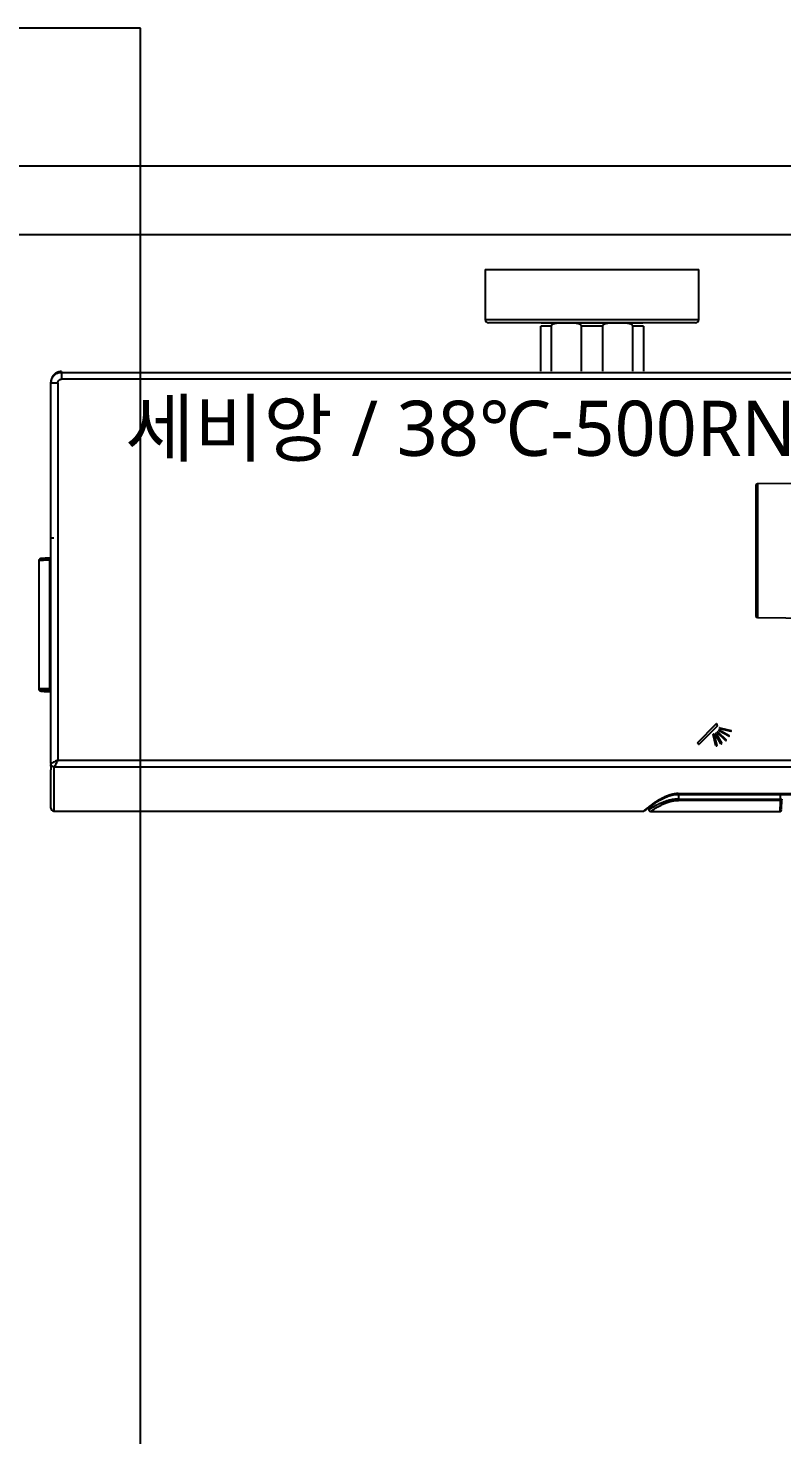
# Model space of a CAD drawing. Header units: millimetres. Extents: x -33000 to 294000, y 0 to 42408.
# Drawn here: x 278353.6 to 278572.3, y 15206.5 to 15614.6 of the extents above; entities that cross this region are included whole.
import ezdxf
from ezdxf.enums import TextEntityAlignment as Align

# ---------------------------------------------------------------- set-up
doc = ezdxf.new("R2010")
doc.units = ezdxf.units.MM
doc.header["$LTSCALE"] = 50
doc.layers.add('arch', color=8, linetype='Continuous')
doc.styles.add('FORTELINE', font='malgun.ttf')
doc.dimstyles.new('ForteLine_50', dxfattribs={"dimscale": 50, "dimtxt": 2, "dimasz": 0.75, "dimexe": 1, "dimexo": 1, "dimgap": 0.5, "dimtad": 1, "dimdec": 0, "dimzin": 1, "dimdsep": 46, "dimlunit": 6, "dimtxsty": 'FORTELINE', "dimblk": 'ARCHTICK', "dimcen": 1.5, "dimdle": 1.5, "dimclrd": 256, "dimclre": 256, "dimclrt": 4, "dimadec": 0, "dimazin": 0, "dimtfac": 1, "dimtdec": 0, "dimtix": 1, "dimtmove": 2, "dimatfit": 3, "dimldrblk": 'ARCHTICK', "dimfxl": 0.5, "dimtzin": 1, "dimarcsym": 0})

# ---------------------------------------------------------------- blocks, each defined once
blk = doc.blocks.new('A$C6CF502EC')
for p, q in [((-84.29, 254.5), (-121.92, 254.5)), ((-144.11, 250.2), (-157.11, 250.2)), ((-157.11, 250.2), (-157.11, 79)), ((-156.31, 251), (-145.17, 251)), ((-144.11, 251), (-145.17, 251)), ((-144.11, 251), (-143.6, 251)), ((-144.11, 251), (-144.11, 250.65)), ((-121.67, 251.32), (-84.19, 251.32)), ((-60.33, 251), (-60.15, 251)), ((-15.5, 64), (-15.5, 124)), ((-14.5, 125), (-14.5, 63)), ((0, 125), (-14.5, 125)), ((0, 125), (0, 94)), ((-29.5, 108.9), (-16.5, 108.9)), ((-16.5, 105.87), (-16.5, 108.9)), ((-15.5, 108.75), (-15.5, 79.25)), ((-16.5, 105.87), (-29.5, 105.87)), ((-29.5, 97.03), (-16.5, 97.03)), ((-16.5, 90.97), (-16.5, 97.03)), ((0, 94), (0, 63)), ((-16.5, 90.97), (-29.5, 90.97)), ((-29.5, 82.13), (-16.5, 82.13)), ((-16.5, 79.1), (-16.5, 82.13)), ((-16.5, 79.1), (-29.5, 79.1)), ((-157.21, 77.04), (-157.21, 39.33)), ((-156.23, 77.52), (-156.78, 77.51)), ((-154.03, 39.41), (-154.03, 68.9)), ((-153.66, 68.9), (-154.03, 68.9)), ((-153.66, 68.9), (-153.66, 39.41)), ((-152.28, 68.9), (-153.66, 68.9)), ((-152.28, 69.1), (-152.28, 9.5)), ((-152.09, 9.5), (-152.09, 69)), ((-137.74, 63.06), (-137.38, 63.43)), ((-132.37, 57.58), (-137.74, 62.89)), ((-137.35, 63.43), (-131.84, 57.98)), ((-14.5, 63), (0, 63)), ((-138.18, 58.03), (-134.96, 58.86)), ((-134.9, 58.6), (-138.11, 57.77)), ((-137.64, 56.59), (-134.75, 58.23)), ((-134.62, 58), (-137.51, 56.36)), ((-136.65, 55.25), (-134.35, 57.65)), ((-134.16, 57.47), (-136.47, 55.07)), ((-135.44, 54.32), (-133.84, 57.23)), ((-133.61, 57.1), (-135.21, 54.19)), ((-134.02, 53.73), (-133.23, 56.96)), ((-132.98, 56.89), (-133.77, 53.67)), ((-101.02, 46), (-101.33, 9.5)), ((-62.2, 46), (-101.02, 46)), ((-62.7, 46.5), (-100.52, 46.5)), ((-61.84, 4.65), (-62.2, 46)), ((-156.72, 38.99), (-153.66, 38.91)), ((-154.03, 39.41), (-153.66, 39.41)), ((-152.28, 39.37), (-153.66, 39.41))]:
    blk.add_line(p, q)
for centre, radius, start, end in [((-156.31, 250.2), 0.8, 90, 180), ((-14.5, 124), 1, 90, 180), ((-137.65, 62.98), 0.121, 135.3284, 225.3284), ((-14.5, 64), 1, 180, 270), ((-138.06, 57.92), 0.157, 138.005, 250.8903), ((-135.01, 58.71), 0.157, 318.5919, 71.4865), ((-134.76, 58.07), 0.157, 333.5919, 86.4865), ((-134.32, 57.5), 0.157, 349.1702, 100.6677), ((-133.76, 57.09), 0.157, 90, 117.0648), ((-133.76, 57.09), 0.157, 4.1702, 90), ((-132.48, 58.39), 0.811, 278.0348, 322.8243), ((-131.88, 57.94), 0.0603, 317.0325, 45.3284), ((-137.5, 56.52), 0.157, 153.005, 265.8903), ((-136.5, 55.22), 0.157, 169.7664, 281.1341), ((-135.28, 54.33), 0.157, 184.7664, 270), ((-135.28, 54.33), 0.157, 270, 297.6518), ((-133.87, 53.78), 0.157, 199.7664, 270), ((-133.87, 53.78), 0.157, 270, 312.6518), ((-133.12, 56.84), 0.157, 90, 132.0648), ((-133.12, 56.84), 0.157, 19.1702, 90), ((-100.52, 46), 0.5, 90, 179.5), ((-62.7, 46), 0.5, 0.5, 90), ((-156.71, 39.49), 0.5, 180.004, 268.4997)]:
    blk.add_arc(centre, radius, start, end)
for centre, major_axis, ratio, start_param, end_param in [((-122.59, 241.52), (0.33, 12.49), 0.021001, 5.568856, 6.998613), ((-121.67, 250.94), (0, 0.5), 0.021008, 4.829725, 5.568523), ((-84.2, 250.94), (0, -0.5), 0.021008, 1.688117, 2.426937), ((-153.65, 39.41), (0.013, 0.5), 0.026168, 1.571482, 3.14159)]:
    blk.add_ellipse(centre, major_axis=major_axis, ratio=ratio, start_param=start_param, end_param=end_param)
for points, knots in [([(-122.36, 253.37), (-122.38, 253.24), (-122.41, 252.83), (-122.46, 251.96), (-122.5, 251.2), (-122.52, 250.9)], [0, 0, 0, 0, 0.264721, 0.731419, 1, 1, 1, 1]), ([(-121.76, 254.49), (-121.83, 254.49), (-121.94, 254.48), (-122.08, 254.4), (-122.18, 254.3), (-122.23, 254.2), (-122.27, 254.1), (-122.3, 253.96), (-122.33, 253.78), (-122.35, 253.48), (-122.36, 253.37)], [0, 0, 0, 0, 0.045112, 0.092295, 0.135741, 0.182804, 0.251788, 0.406207, 0.791729, 1, 1, 1, 1]), ([(-121.67, 251.32), (-121.67, 251.33), (-121.67, 251.36), (-121.67, 251.39), (-121.67, 251.43), (-121.67, 251.47), (-121.67, 251.51), (-121.67, 251.54), (-121.67, 251.58), (-121.67, 251.61), (-121.67, 251.65), (-121.67, 251.69), (-121.67, 251.72), (-121.67, 251.76), (-121.67, 251.79), (-121.67, 251.82), (-121.67, 251.86), (-121.67, 251.89), (-121.67, 251.93), (-121.67, 251.96), (-121.67, 251.99), (-121.67, 252.03), (-121.67, 252.06), (-121.67, 252.09), (-121.67, 252.12), (-121.67, 252.15), (-121.67, 252.19), (-121.67, 252.22), (-121.67, 252.25), (-121.67, 252.28), (-121.67, 252.31), (-121.67, 252.34), (-121.67, 252.37), (-121.67, 252.4), (-121.67, 252.43), (-121.67, 252.46), (-121.67, 252.49), (-121.67, 252.52), (-121.67, 252.54), (-121.67, 252.57), (-121.67, 252.6), (-121.67, 252.63), (-121.67, 252.66), (-121.67, 252.68), (-121.67, 252.71), (-121.67, 252.74), (-121.67, 252.76), (-121.67, 252.79), (-121.67, 252.82), (-121.67, 252.84), (-121.67, 252.87), (-121.67, 252.89), (-121.67, 252.92), (-121.67, 252.94), (-121.67, 252.97), (-121.67, 252.99), (-121.68, 253.01), (-121.68, 253.04), (-121.68, 253.06), (-121.68, 253.09), (-121.68, 253.11), (-121.68, 253.13), (-121.68, 253.15), (-121.68, 253.18), (-121.68, 253.2), (-121.68, 253.22), (-121.68, 253.24), (-121.68, 253.26), (-121.68, 253.29), (-121.68, 253.31), (-121.68, 253.33), (-121.68, 253.35), (-121.68, 253.37), (-121.68, 253.39), (-121.68, 253.41), (-121.68, 253.43), (-121.68, 253.45), (-121.68, 253.47), (-121.68, 253.49), (-121.68, 253.51), (-121.69, 253.52), (-121.69, 253.54), (-121.69, 253.56), (-121.69, 253.58), (-121.69, 253.6), (-121.69, 253.61), (-121.69, 253.63), (-121.69, 253.65), (-121.69, 253.67), (-121.69, 253.68), (-121.69, 253.7), (-121.69, 253.72), (-121.69, 253.73), (-121.69, 253.75), (-121.69, 253.76), (-121.69, 253.78), (-121.69, 253.79), (-121.69, 253.81), (-121.69, 253.82), (-121.7, 253.84), (-121.7, 253.85), (-121.7, 253.87), (-121.7, 253.88), (-121.7, 253.9), (-121.7, 253.91), (-121.7, 253.92), (-121.7, 253.94), (-121.7, 253.95), (-121.7, 253.96), (-121.7, 253.98), (-121.7, 253.99), (-121.7, 254), (-121.7, 254.01), (-121.7, 254.03), (-121.7, 254.04), (-121.7, 254.05), (-121.71, 254.06), (-121.71, 254.07), (-121.71, 254.08), (-121.71, 254.1), (-121.71, 254.11), (-121.71, 254.12), (-121.71, 254.13), (-121.71, 254.14), (-121.71, 254.15), (-121.71, 254.16), (-121.71, 254.17), (-121.71, 254.18), (-121.71, 254.19), (-121.71, 254.2), (-121.71, 254.21), (-121.71, 254.22), (-121.72, 254.22), (-121.72, 254.23), (-121.72, 254.24), (-121.72, 254.25), (-121.72, 254.26), (-121.72, 254.27), (-121.72, 254.27), (-121.72, 254.28), (-121.72, 254.29), (-121.72, 254.3), (-121.72, 254.3), (-121.72, 254.31), (-121.72, 254.32), (-121.72, 254.32), (-121.73, 254.33), (-121.73, 254.34), (-121.73, 254.34), (-121.73, 254.35), (-121.73, 254.36), (-121.73, 254.36), (-121.73, 254.37), (-121.73, 254.37), (-121.73, 254.38), (-121.73, 254.39), (-121.73, 254.39), (-121.73, 254.4), (-121.73, 254.4), (-121.73, 254.41), (-121.73, 254.41), (-121.74, 254.41), (-121.74, 254.42), (-121.74, 254.42), (-121.74, 254.43), (-121.74, 254.43), (-121.74, 254.44), (-121.74, 254.44), (-121.74, 254.44), (-121.74, 254.45), (-121.74, 254.45), (-121.74, 254.45), (-121.74, 254.46), (-121.74, 254.46), (-121.74, 254.46), (-121.75, 254.47), (-121.75, 254.47), (-121.75, 254.47), (-121.75, 254.47), (-121.75, 254.48), (-121.75, 254.48), (-121.75, 254.48), (-121.75, 254.48), (-121.75, 254.48), (-121.75, 254.49), (-121.75, 254.49), (-121.75, 254.49), (-121.75, 254.49), (-121.76, 254.49), (-121.76, 254.49), (-121.76, 254.49), (-121.76, 254.5), (-121.76, 254.5), (-121.76, 254.5), (-121.76, 254.5), (-121.76, 254.5), (-121.76, 254.5), (-121.76, 254.5), (-121.76, 254.5), (-121.76, 254.5), (-121.76, 254.5), (-121.76, 254.5), (-121.76, 254.5)], [0, 0, 0, 0, 0.006237, 0.012462, 0.018674, 0.024873, 0.031061, 0.037235, 0.043398, 0.049548, 0.055685, 0.06181, 0.067923, 0.074023, 0.080111, 0.086186, 0.092249, 0.0983, 0.104338, 0.110364, 0.116377, 0.122378, 0.128366, 0.134342, 0.140305, 0.146256, 0.152195, 0.158121, 0.164035, 0.169936, 0.175825, 0.181701, 0.187565, 0.193417, 0.199256, 0.205083, 0.210897, 0.216699, 0.222489, 0.228265, 0.23403, 0.239782, 0.245522, 0.251249, 0.256964, 0.262666, 0.268356, 0.274034, 0.279699, 0.285352, 0.290992, 0.29662, 0.302235, 0.307838, 0.313429, 0.319007, 0.324572, 0.330126, 0.335666, 0.341195, 0.346711, 0.352214, 0.357705, 0.363184, 0.36865, 0.374104, 0.379545, 0.384974, 0.39039, 0.395794, 0.401186, 0.406565, 0.411932, 0.417286, 0.422628, 0.427958, 0.433275, 0.438579, 0.443871, 0.449151, 0.454418, 0.459673, 0.464916, 0.470146, 0.475363, 0.480568, 0.485761, 0.490941, 0.496109, 0.501264, 0.506407, 0.511538, 0.516656, 0.521762, 0.526855, 0.531936, 0.537004, 0.54206, 0.547104, 0.552135, 0.557153, 0.562159, 0.567153, 0.572135, 0.577104, 0.58206, 0.587004, 0.591936, 0.596855, 0.601762, 0.606656, 0.611538, 0.616407, 0.621264, 0.626109, 0.630941, 0.635761, 0.640568, 0.645363, 0.650145, 0.654915, 0.659673, 0.664418, 0.669151, 0.673871, 0.678579, 0.683274, 0.687957, 0.692628, 0.697286, 0.701932, 0.706565, 0.711186, 0.715794, 0.72039, 0.724974, 0.729545, 0.734103, 0.73865, 0.743184, 0.747705, 0.752214, 0.75671, 0.761194, 0.765666, 0.770125, 0.774572, 0.779006, 0.783428, 0.787838, 0.792235, 0.796619, 0.800992, 0.805351, 0.809699, 0.814034, 0.818356, 0.822666, 0.826964, 0.831249, 0.835522, 0.839782, 0.84403, 0.848265, 0.852488, 0.856699, 0.860897, 0.865083, 0.869256, 0.873417, 0.877565, 0.881701, 0.885825, 0.889936, 0.894035, 0.898121, 0.902195, 0.906256, 0.910305, 0.914342, 0.918366, 0.922377, 0.926377, 0.930363, 0.934338, 0.9383, 0.942249, 0.946186, 0.950111, 0.954023, 0.957923, 0.96181, 0.965685, 0.969548, 0.973398, 0.977235, 0.981061, 0.984873, 0.988674, 0.992462, 0.996237, 1, 1, 1, 1]), ([(-83.85, 253.37), (-83.86, 253.48), (-83.9, 253.88), (-83.89, 253.96), (-84, 254.24), (-84.11, 254.38), (-84.27, 254.48), (-84.42, 254.52), (-84.49, 254.5), (-84.5, 254.49)], [0, 0, 0, 0, 0.208266, 0.756817, 0.835761, 0.889439, 0.941371, 0.995461, 1, 1, 1, 1]), ([(-84.45, 254.5), (-84.45, 254.5), (-84.45, 254.5), (-84.45, 254.5), (-84.45, 254.5), (-84.44, 254.5), (-84.44, 254.5), (-84.44, 254.5), (-84.44, 254.49), (-84.44, 254.49), (-84.44, 254.49), (-84.44, 254.49), (-84.44, 254.49), (-84.43, 254.48), (-84.43, 254.48), (-84.43, 254.48), (-84.43, 254.47), (-84.43, 254.47), (-84.43, 254.47), (-84.43, 254.46), (-84.43, 254.46), (-84.42, 254.45), (-84.42, 254.45), (-84.42, 254.44), (-84.42, 254.44), (-84.42, 254.43), (-84.42, 254.43), (-84.42, 254.42), (-84.42, 254.41), (-84.41, 254.41), (-84.41, 254.4), (-84.41, 254.39), (-84.41, 254.39), (-84.41, 254.38), (-84.41, 254.37), (-84.41, 254.36), (-84.4, 254.35), (-84.4, 254.35), (-84.4, 254.34), (-84.4, 254.33), (-84.4, 254.32), (-84.4, 254.31), (-84.4, 254.3), (-84.39, 254.29), (-84.39, 254.28), (-84.39, 254.27), (-84.39, 254.26), (-84.39, 254.25), (-84.39, 254.24), (-84.39, 254.22), (-84.38, 254.21), (-84.38, 254.2), (-84.38, 254.19), (-84.38, 254.18), (-84.38, 254.16), (-84.38, 254.15), (-84.38, 254.14), (-84.37, 254.12), (-84.37, 254.11), (-84.37, 254.1), (-84.37, 254.08), (-84.37, 254.07), (-84.37, 254.05), (-84.37, 254.04), (-84.36, 254.02), (-84.36, 254.01), (-84.36, 253.99), (-84.36, 253.97), (-84.36, 253.96), (-84.36, 253.94), (-84.35, 253.93), (-84.35, 253.91), (-84.35, 253.89), (-84.35, 253.87), (-84.35, 253.86), (-84.35, 253.84), (-84.34, 253.82), (-84.34, 253.8), (-84.34, 253.78), (-84.34, 253.76), (-84.34, 253.74), (-84.34, 253.72), (-84.34, 253.7), (-84.33, 253.68), (-84.33, 253.66), (-84.33, 253.64), (-84.33, 253.62), (-84.33, 253.6), (-84.33, 253.58), (-84.32, 253.56), (-84.32, 253.54), (-84.32, 253.52), (-84.32, 253.49), (-84.32, 253.47), (-84.32, 253.45), (-84.31, 253.43), (-84.31, 253.4), (-84.31, 253.38), (-84.31, 253.35), (-84.31, 253.33), (-84.3, 253.31), (-84.3, 253.28), (-84.3, 253.26), (-84.3, 253.23), (-84.3, 253.21), (-84.3, 253.18), (-84.29, 253.16), (-84.29, 253.13), (-84.29, 253.1), (-84.29, 253.08), (-84.29, 253.05), (-84.29, 253.02), (-84.28, 253), (-84.28, 252.97), (-84.28, 252.94), (-84.28, 252.91), (-84.28, 252.88), (-84.27, 252.86), (-84.27, 252.83), (-84.27, 252.8), (-84.27, 252.77), (-84.27, 252.74), (-84.27, 252.71), (-84.26, 252.68), (-84.26, 252.65), (-84.26, 252.62), (-84.26, 252.59), (-84.26, 252.56), (-84.25, 252.53), (-84.25, 252.49), (-84.25, 252.46), (-84.25, 252.43), (-84.25, 252.4), (-84.25, 252.37), (-84.24, 252.33), (-84.24, 252.3), (-84.24, 252.27), (-84.24, 252.23), (-84.24, 252.2), (-84.23, 252.17), (-84.23, 252.13), (-84.23, 252.1), (-84.23, 252.06), (-84.23, 252.03), (-84.22, 251.99), (-84.22, 251.96), (-84.22, 251.92), (-84.22, 251.89), (-84.22, 251.85), (-84.22, 251.81), (-84.21, 251.78), (-84.21, 251.74), (-84.21, 251.7), (-84.21, 251.67), (-84.21, 251.63), (-84.2, 251.59), (-84.2, 251.55), (-84.2, 251.51), (-84.2, 251.48), (-84.2, 251.44), (-84.19, 251.4), (-84.19, 251.36), (-84.19, 251.33), (-84.19, 251.32)], [0, 0, 0, 0, 0.005936, 0.011876, 0.017819, 0.023765, 0.029715, 0.035669, 0.041626, 0.047586, 0.053549, 0.059517, 0.065487, 0.071461, 0.077439, 0.083419, 0.089404, 0.095392, 0.101383, 0.107377, 0.113375, 0.119377, 0.125382, 0.13139, 0.137402, 0.143417, 0.149436, 0.155458, 0.161484, 0.167513, 0.173545, 0.179581, 0.18562, 0.191663, 0.197709, 0.203759, 0.209812, 0.215868, 0.221928, 0.227992, 0.234058, 0.240129, 0.246202, 0.25228, 0.25836, 0.264444, 0.270532, 0.276622, 0.282717, 0.288814, 0.294916, 0.30102, 0.307128, 0.31324, 0.319355, 0.325473, 0.331595, 0.33772, 0.343849, 0.349981, 0.356116, 0.362255, 0.368398, 0.374544, 0.380693, 0.386846, 0.393002, 0.399162, 0.405325, 0.411491, 0.417661, 0.423834, 0.430011, 0.436191, 0.442375, 0.448562, 0.454753, 0.460947, 0.467144, 0.473345, 0.479549, 0.485757, 0.491968, 0.498183, 0.504401, 0.510622, 0.516847, 0.523076, 0.529308, 0.535543, 0.541781, 0.548024, 0.554269, 0.560518, 0.566771, 0.573026, 0.579286, 0.585548, 0.591815, 0.598084, 0.604357, 0.610634, 0.616914, 0.623197, 0.629484, 0.635774, 0.642068, 0.648365, 0.654665, 0.660969, 0.667277, 0.673588, 0.679902, 0.68622, 0.692541, 0.698866, 0.705194, 0.711525, 0.71786, 0.724198, 0.73054, 0.736885, 0.743234, 0.749586, 0.755942, 0.762301, 0.768663, 0.775029, 0.781398, 0.787771, 0.794147, 0.800527, 0.80691, 0.813296, 0.819686, 0.82608, 0.832477, 0.838877, 0.84528, 0.851688, 0.858098, 0.864512, 0.87093, 0.87735, 0.883775, 0.890202, 0.896634, 0.903068, 0.909506, 0.915948, 0.922393, 0.928841, 0.935293, 0.941748, 0.948207, 0.954669, 0.961134, 0.967603, 0.974076, 0.980552, 0.987031, 0.993514, 1, 1, 1, 1]), ([(-83.7, 250.97), (-83.71, 251.23), (-83.75, 251.96), (-83.8, 252.82), (-83.84, 253.24), (-83.85, 253.37)], [0, 0, 0, 0, 0.244547, 0.712198, 1, 1, 1, 1]), ([(-144.36, 250), (-144.36, 250.07), (-144.35, 250.13), (-144.33, 250.26), (-144.31, 250.32), (-144.26, 250.44), (-144.23, 250.5), (-144.15, 250.61), (-144.11, 250.66), (-144.02, 250.75), (-143.97, 250.8), (-143.86, 250.87), (-143.8, 250.9), (-143.68, 250.95), (-143.62, 250.97), (-143.49, 250.99), (-143.42, 251), (-143.36, 251)], [0, 0, 0, 0, 0.125, 0.125, 0.25, 0.25, 0.375, 0.375, 0.5, 0.5, 0.625, 0.625, 0.75, 0.75, 0.875, 0.875, 1, 1, 1, 1]), ([(-144.36, 250), (-144.36, 250), (-144.33, 249.99), (-144.23, 249.94), (-144.05, 249.85), (-143.65, 249.64), (-143.16, 249.38), (-142.78, 249.18), (-142.54, 249.08), (-142.42, 249.02), (-142.36, 249)], [0, 0, 0, 0, 0.125, 0.125, 0.25, 0.5, 0.75, 0.875, 0.9375, 1, 1, 1, 1]), ([(-142.36, 249), (-142.38, 249.06), (-142.43, 249.18), (-142.54, 249.42), (-142.73, 249.8), (-142.99, 250.29), (-143.17, 250.61), (-143.27, 250.81), (-143.3, 250.87), (-143.35, 250.97), (-143.36, 251), (-143.36, 251)], [0, 0, 0, 0, 0.0625, 0.125, 0.25, 0.5, 0.75, 0.75, 0.875, 0.875, 1, 1, 1, 1]), ([(-77.89, 250.94), (-77.89, 250.94), (-77.89, 250.93), (-77.89, 250.9), (-77.89, 250.85), (-77.89, 250.81), (-77.89, 250.76), (-77.89, 250.71), (-77.89, 250.65), (-77.89, 250.59), (-77.89, 250.53), (-77.89, 250.47), (-77.9, 250.42), (-77.9, 250.37), (-77.9, 250.33), (-77.9, 250.29), (-77.9, 250.25), (-77.9, 250.22), (-77.9, 250.21), (-77.9, 250.2)], [0, 0, 0, 0, 0.002375, 0.110118, 0.200521, 0.276094, 0.334788, 0.418054, 0.497545, 0.572627, 0.642789, 0.707653, 0.766938, 0.820466, 0.868142, 0.909922, 0.945803, 0.975814, 1, 1, 1, 1]), ([(-77.89, 251), (-77.89, 251), (-77.89, 251), (-77.89, 251), (-77.89, 251), (-77.89, 251), (-77.89, 251), (-77.89, 250.99), (-77.89, 250.99), (-77.89, 250.99), (-77.89, 250.99), (-77.89, 250.98), (-77.89, 250.98), (-77.89, 250.97), (-77.89, 250.97), (-77.89, 250.96), (-77.89, 250.95), (-77.89, 250.95), (-77.89, 250.94), (-77.89, 250.94)], [0, 0, 0, 0, 0.045922, 0.093688, 0.143271, 0.194641, 0.247764, 0.302603, 0.359117, 0.41727, 0.477028, 0.53835, 0.601197, 0.665521, 0.731271, 0.798391, 0.866818, 0.936456, 1, 1, 1, 1]), ([(-60.33, 250.94), (-60.33, 250.94), (-60.33, 250.95), (-60.33, 250.96), (-60.33, 250.98), (-60.33, 250.99), (-60.33, 251), (-60.33, 251), (-60.33, 251), (-60.33, 251), (-60.33, 251)], [0, 0, 0, 0, 0.023682, 0.232322, 0.418331, 0.581217, 0.720771, 0.836986, 0.929995, 1, 1, 1, 1]), ([(-32.86, 251), (-32.66, 251), (-32.47, 250.98), (-32.08, 250.9), (-31.89, 250.85), (-31.53, 250.7), (-31.36, 250.6), (-31.03, 250.39), (-30.88, 250.26), (-30.6, 249.98), (-30.47, 249.83), (-30.26, 249.5), (-30.16, 249.33), (-30.01, 248.97), (-29.96, 248.78), (-29.88, 248.39), (-29.86, 248.2), (-29.86, 248)], [0, 0, 0, 0, 0.125, 0.125, 0.25, 0.25, 0.375, 0.375, 0.5, 0.5, 0.625, 0.625, 0.75, 0.75, 0.875, 0.875, 1, 1, 1, 1]), ([(-32.86, 251), (-32.86, 251), (-32.86, 251), (-32.86, 250.96), (-32.86, 250.79), (-32.86, 250.42), (-32.86, 249.92), (-32.86, 249.42), (-32.86, 249.17), (-32.86, 249)], [0, 0, 0, 0, 0.016831, 0.088865, 0.160899, 0.449036, 0.737173, 0.881241, 1, 1, 1, 1]), ([(-29.64, 248), (-29.64, 248.01), (-29.64, 248.03), (-29.64, 248.05), (-29.64, 248.08), (-29.64, 248.1), (-29.64, 248.13), (-29.64, 248.16), (-29.64, 248.18), (-29.65, 248.21), (-29.65, 248.24), (-29.65, 248.26), (-29.65, 248.29), (-29.66, 248.32), (-29.66, 248.34), (-29.66, 248.37), (-29.66, 248.4), (-29.67, 248.42), (-29.67, 248.45), (-29.68, 248.47), (-29.68, 248.5), (-29.69, 248.53), (-29.69, 248.55), (-29.7, 248.58), (-29.7, 248.61), (-29.71, 248.63), (-29.71, 248.66), (-29.72, 248.69), (-29.72, 248.71), (-29.73, 248.74), (-29.74, 248.77), (-29.74, 248.79), (-29.75, 248.82), (-29.76, 248.84), (-29.77, 248.87), (-29.78, 248.9), (-29.78, 248.92), (-29.79, 248.95), (-29.8, 248.97), (-29.81, 249), (-29.82, 249.03), (-29.83, 249.05), (-29.84, 249.08), (-29.85, 249.1), (-29.86, 249.13), (-29.87, 249.16), (-29.88, 249.18), (-29.89, 249.21), (-29.9, 249.23), (-29.91, 249.26), (-29.93, 249.28), (-29.94, 249.31), (-29.95, 249.33), (-29.96, 249.36), (-29.98, 249.38), (-29.99, 249.41), (-30, 249.43), (-30.02, 249.46), (-30.03, 249.48), (-30.04, 249.51), (-30.06, 249.53), (-30.07, 249.56), (-30.09, 249.58), (-30.1, 249.6), (-30.12, 249.63), (-30.13, 249.65), (-30.15, 249.68), (-30.17, 249.7), (-30.18, 249.72), (-30.2, 249.75), (-30.22, 249.77), (-30.23, 249.79), (-30.25, 249.82), (-30.27, 249.84), (-30.29, 249.86), (-30.3, 249.88), (-30.32, 249.91), (-30.34, 249.93), (-30.36, 249.95), (-30.38, 249.97), (-30.4, 249.99), (-30.42, 250.02), (-30.44, 250.04), (-30.46, 250.06), (-30.48, 250.08), (-30.5, 250.1), (-30.52, 250.12), (-30.54, 250.14), (-30.56, 250.16), (-30.58, 250.18), (-30.6, 250.2), (-30.62, 250.22), (-30.64, 250.24), (-30.67, 250.26), (-30.69, 250.28), (-30.71, 250.3), (-30.74, 250.32), (-30.76, 250.34), (-30.79, 250.36), (-30.82, 250.38), (-30.84, 250.4), (-30.87, 250.42), (-30.9, 250.44), (-30.93, 250.46), (-30.96, 250.48), (-30.99, 250.5), (-31.02, 250.52), (-31.05, 250.54), (-31.08, 250.56), (-31.11, 250.58), (-31.15, 250.6), (-31.18, 250.62), (-31.21, 250.64), (-31.25, 250.66), (-31.28, 250.68), (-31.32, 250.7), (-31.36, 250.71), (-31.4, 250.73), (-31.43, 250.75), (-31.47, 250.76), (-31.51, 250.78), (-31.55, 250.8), (-31.59, 250.81), (-31.63, 250.83), (-31.68, 250.84), (-31.72, 250.86), (-31.76, 250.87), (-31.81, 250.88), (-31.85, 250.89), (-31.89, 250.91), (-31.94, 250.92), (-31.99, 250.93), (-32.03, 250.94), (-32.08, 250.95), (-32.13, 250.96), (-32.18, 250.96), (-32.23, 250.97), (-32.28, 250.98), (-32.33, 250.98), (-32.38, 250.99), (-32.43, 250.99), (-32.48, 251), (-32.53, 251), (-32.59, 251), (-32.62, 251), (-32.64, 251)], [0, 0, 0, 0, 0.005553, 0.011114, 0.016682, 0.022259, 0.027843, 0.033435, 0.039035, 0.044643, 0.050258, 0.055881, 0.061512, 0.067151, 0.072798, 0.078452, 0.084115, 0.089785, 0.095463, 0.101149, 0.106842, 0.112544, 0.118253, 0.12397, 0.129695, 0.135427, 0.141168, 0.146916, 0.152672, 0.158436, 0.164207, 0.169987, 0.175774, 0.181569, 0.187372, 0.193183, 0.199002, 0.204828, 0.210662, 0.216504, 0.222354, 0.228212, 0.234077, 0.23995, 0.245831, 0.25172, 0.257617, 0.263522, 0.269434, 0.275354, 0.281282, 0.287218, 0.293162, 0.299113, 0.305072, 0.311039, 0.317014, 0.322997, 0.328987, 0.334986, 0.340992, 0.347006, 0.353028, 0.359057, 0.365095, 0.37114, 0.377193, 0.383254, 0.389323, 0.395399, 0.401484, 0.407576, 0.413676, 0.419783, 0.425899, 0.432023, 0.438154, 0.444293, 0.45044, 0.456595, 0.462757, 0.468927, 0.475106, 0.481292, 0.487485, 0.493687, 0.499897, 0.505836, 0.511869, 0.517997, 0.524219, 0.530534, 0.536944, 0.543449, 0.550047, 0.556739, 0.563526, 0.570407, 0.577382, 0.584451, 0.591614, 0.598871, 0.606222, 0.613668, 0.621208, 0.628842, 0.63657, 0.644392, 0.652308, 0.660319, 0.668423, 0.676622, 0.684915, 0.693302, 0.701783, 0.710359, 0.719028, 0.727792, 0.73665, 0.745602, 0.754648, 0.763788, 0.773023, 0.782351, 0.791774, 0.801291, 0.810902, 0.820607, 0.830407, 0.8403, 0.850288, 0.86037, 0.870545, 0.880816, 0.89118, 0.901638, 0.912191, 0.922837, 0.933578, 0.944413, 0.955342, 0.966365, 0.977483, 0.988694, 1, 1, 1, 1]), ([(-29.86, 248), (-29.86, 248), (-29.86, 248), (-29.86, 248), (-29.9, 248), (-30.07, 248), (-30.44, 248), (-30.94, 248), (-31.44, 248), (-31.69, 248), (-31.86, 248)], [0, 0, 0, 0, 0.000393, 0.017217, 0.089223, 0.16123, 0.449255, 0.73728, 0.881292, 1, 1, 1, 1]), ([(-29.64, 248), (-29.64, 248), (-29.64, 248), (-29.66, 248), (-29.67, 248), (-29.71, 248), (-29.73, 248), (-29.79, 248), (-29.82, 248), (-29.86, 248)], [0, 0, 0, 0, 0.251849, 0.251849, 0.503699, 0.503699, 0.755548, 0.755548, 1, 1, 1, 1]), ([(-16.5, 97.03), (-16.47, 97.03), (-16.44, 97.03), (-16.4, 97.04), (-16.39, 97.05), (-16.36, 97.06), (-16.35, 97.06), (-16.31, 97.08), (-16.29, 97.09), (-16.25, 97.11), (-16.24, 97.12), (-16.22, 97.14), (-16.21, 97.15), (-16.18, 97.17), (-16.16, 97.19), (-16.12, 97.23), (-16.11, 97.25), (-16.08, 97.28), (-16.07, 97.29), (-16.06, 97.31), (-16.04, 97.34), (-16.02, 97.38), (-15.98, 97.44), (-15.95, 97.49), (-15.91, 97.58), (-15.89, 97.62), (-15.85, 97.72), (-15.83, 97.76), (-15.8, 97.86), (-15.79, 97.91), (-15.75, 98.05), (-15.72, 98.14), (-15.68, 98.34), (-15.67, 98.43), (-15.63, 98.63), (-15.62, 98.72), (-15.6, 98.92), (-15.59, 99.01), (-15.56, 99.3), (-15.55, 99.5), (-15.53, 99.89), (-15.53, 100.09), (-15.52, 100.48), (-15.52, 100.67), (-15.51, 101.06), (-15.51, 101.26), (-15.51, 101.65), (-15.51, 101.84), (-15.52, 102.24), (-15.52, 102.43), (-15.53, 102.82), (-15.53, 103.02), (-15.55, 103.41), (-15.56, 103.6), (-15.59, 103.9), (-15.6, 103.99), (-15.62, 104.19), (-15.64, 104.28), (-15.67, 104.48), (-15.68, 104.57), (-15.73, 104.77), (-15.75, 104.86), (-15.79, 105.01), (-15.81, 105.05), (-15.84, 105.15), (-15.85, 105.19), (-15.89, 105.28), (-15.91, 105.33), (-15.96, 105.42), (-15.98, 105.46), (-16.02, 105.53), (-16.03, 105.55), (-16.06, 105.59), (-16.08, 105.61), (-16.11, 105.65), (-16.13, 105.67), (-16.15, 105.7), (-16.16, 105.71), (-16.18, 105.73), (-16.19, 105.74), (-16.22, 105.76), (-16.24, 105.78), (-16.28, 105.8), (-16.29, 105.81), (-16.31, 105.82), (-16.32, 105.83), (-16.36, 105.85), (-16.39, 105.85), (-16.43, 105.86), (-16.44, 105.87), (-16.47, 105.87), (-16.49, 105.87), (-16.5, 105.87)], [0, 0, 0, 0, 0.007812, 0.007812, 0.011719, 0.011719, 0.015625, 0.015625, 0.023437, 0.023437, 0.027344, 0.027344, 0.03125, 0.03125, 0.039062, 0.039062, 0.046875, 0.046875, 0.050781, 0.050781, 0.054687, 0.0625, 0.0625, 0.078125, 0.078125, 0.09375, 0.09375, 0.109375, 0.109375, 0.125, 0.125, 0.15625, 0.15625, 0.1875, 0.1875, 0.21875, 0.21875, 0.25, 0.25, 0.3125, 0.3125, 0.375, 0.375, 0.4375, 0.4375, 0.5, 0.5, 0.5625, 0.5625, 0.625, 0.625, 0.6875, 0.6875, 0.75, 0.75, 0.78125, 0.78125, 0.8125, 0.8125, 0.84375, 0.84375, 0.875, 0.875, 0.890625, 0.890625, 0.90625, 0.90625, 0.921875, 0.921875, 0.9375, 0.9375, 0.945313, 0.945313, 0.953125, 0.953125, 0.960938, 0.960938, 0.964844, 0.964844, 0.96875, 0.96875, 0.976563, 0.976563, 0.980469, 0.980469, 0.984375, 0.984375, 0.992188, 0.992188, 0.996094, 0.996094, 1, 1, 1, 1]), ([(-16.5, 82.13), (-16.47, 82.13), (-16.44, 82.13), (-16.4, 82.14), (-16.39, 82.15), (-16.36, 82.16), (-16.35, 82.16), (-16.31, 82.18), (-16.29, 82.19), (-16.25, 82.21), (-16.24, 82.22), (-16.22, 82.24), (-16.21, 82.25), (-16.18, 82.27), (-16.16, 82.29), (-16.12, 82.33), (-16.11, 82.35), (-16.08, 82.38), (-16.07, 82.39), (-16.06, 82.41), (-16.04, 82.44), (-16.02, 82.48), (-15.98, 82.54), (-15.95, 82.59), (-15.91, 82.68), (-15.89, 82.72), (-15.85, 82.82), (-15.83, 82.86), (-15.8, 82.96), (-15.79, 83.01), (-15.75, 83.15), (-15.72, 83.24), (-15.68, 83.44), (-15.67, 83.53), (-15.63, 83.73), (-15.62, 83.82), (-15.6, 84.02), (-15.59, 84.11), (-15.56, 84.4), (-15.55, 84.6), (-15.53, 84.99), (-15.53, 85.19), (-15.52, 85.58), (-15.52, 85.77), (-15.51, 86.16), (-15.51, 86.36), (-15.51, 86.75), (-15.51, 86.94), (-15.52, 87.34), (-15.52, 87.53), (-15.53, 87.92), (-15.53, 88.12), (-15.55, 88.51), (-15.56, 88.7), (-15.59, 89), (-15.6, 89.09), (-15.62, 89.29), (-15.64, 89.38), (-15.67, 89.58), (-15.68, 89.67), (-15.73, 89.87), (-15.75, 89.96), (-15.79, 90.11), (-15.81, 90.15), (-15.84, 90.25), (-15.85, 90.29), (-15.89, 90.38), (-15.91, 90.43), (-15.96, 90.52), (-15.98, 90.56), (-16.02, 90.63), (-16.03, 90.65), (-16.06, 90.69), (-16.08, 90.71), (-16.11, 90.75), (-16.13, 90.77), (-16.15, 90.8), (-16.16, 90.81), (-16.18, 90.83), (-16.19, 90.84), (-16.22, 90.86), (-16.24, 90.88), (-16.28, 90.9), (-16.29, 90.91), (-16.31, 90.92), (-16.32, 90.93), (-16.36, 90.95), (-16.39, 90.95), (-16.43, 90.96), (-16.44, 90.97), (-16.47, 90.97), (-16.49, 90.97), (-16.5, 90.97)], [0, 0, 0, 0, 0.007813, 0.007813, 0.011719, 0.011719, 0.015625, 0.015625, 0.023438, 0.023438, 0.027344, 0.027344, 0.03125, 0.03125, 0.039063, 0.039063, 0.046875, 0.046875, 0.050781, 0.050781, 0.054688, 0.0625, 0.0625, 0.078125, 0.078125, 0.09375, 0.09375, 0.109375, 0.109375, 0.125, 0.125, 0.15625, 0.15625, 0.1875, 0.1875, 0.21875, 0.21875, 0.25, 0.25, 0.3125, 0.3125, 0.375, 0.375, 0.4375, 0.4375, 0.5, 0.5, 0.5625, 0.5625, 0.625, 0.625, 0.6875, 0.6875, 0.75, 0.75, 0.78125, 0.78125, 0.8125, 0.8125, 0.84375, 0.84375, 0.875, 0.875, 0.890625, 0.890625, 0.90625, 0.90625, 0.921875, 0.921875, 0.9375, 0.9375, 0.945313, 0.945313, 0.953125, 0.953125, 0.960938, 0.960938, 0.964844, 0.964844, 0.96875, 0.96875, 0.976562, 0.976562, 0.980469, 0.980469, 0.984375, 0.984375, 0.992187, 0.992187, 0.996094, 0.996094, 1, 1, 1, 1]), ([(-152.09, 69), (-152.08, 69.01), (-152.08, 69.03), (-152.08, 69.05), (-152.08, 69.08), (-152.08, 69.11), (-152.08, 69.13), (-152.08, 69.16), (-152.08, 69.19), (-152.08, 69.22), (-152.08, 69.25), (-152.08, 69.28), (-152.08, 69.31), (-152.08, 69.34), (-152.08, 69.37), (-152.08, 69.41), (-152.08, 69.44), (-152.08, 69.47), (-152.08, 69.5), (-152.09, 69.54), (-152.09, 69.57), (-152.09, 69.61), (-152.09, 69.64), (-152.1, 69.68), (-152.1, 69.72), (-152.11, 69.75), (-152.11, 69.79), (-152.11, 69.83), (-152.12, 69.87), (-152.13, 69.93), (-152.14, 70.01), (-152.15, 70.11), (-152.17, 70.21), (-152.19, 70.31), (-152.21, 70.41), (-152.23, 70.51), (-152.25, 70.6), (-152.27, 70.69), (-152.29, 70.79), (-152.31, 70.88), (-152.33, 70.95), (-152.35, 71), (-152.36, 71.03), (-152.37, 71.08), (-152.38, 71.14), (-152.4, 71.2), (-152.42, 71.27), (-152.45, 71.35), (-152.47, 71.44), (-152.5, 71.53), (-152.53, 71.63), (-152.57, 71.75), (-152.64, 71.94), (-152.72, 72.18), (-152.83, 72.44), (-152.92, 72.65), (-152.98, 72.8), (-153.05, 72.94), (-153.12, 73.1), (-153.2, 73.27), (-153.3, 73.46), (-153.41, 73.67), (-153.53, 73.9), (-153.67, 74.15), (-153.82, 74.41), (-153.98, 74.68), (-154.16, 74.97), (-154.35, 75.27), (-154.55, 75.58), (-154.75, 75.88), (-154.95, 76.16), (-155.14, 76.43), (-155.32, 76.69), (-155.5, 76.93), (-155.68, 77.17), (-155.85, 77.4), (-156.02, 77.62), (-156.17, 77.82), (-156.32, 78.01), (-156.42, 78.13), (-156.47, 78.2), (-156.48, 78.22), (-156.5, 78.23), (-156.51, 78.25), (-156.52, 78.26), (-156.53, 78.28), (-156.55, 78.3), (-156.56, 78.31), (-156.57, 78.33), (-156.59, 78.34), (-156.6, 78.36), (-156.61, 78.38), (-156.63, 78.39), (-156.64, 78.41), (-156.65, 78.43), (-156.66, 78.44), (-156.68, 78.46), (-156.69, 78.48), (-156.7, 78.49), (-156.72, 78.51), (-156.73, 78.53), (-156.74, 78.54), (-156.76, 78.56), (-156.77, 78.57), (-156.78, 78.59), (-156.79, 78.61), (-156.81, 78.62), (-156.82, 78.64), (-156.83, 78.65), (-156.84, 78.67), (-156.85, 78.68), (-156.87, 78.7), (-156.88, 78.71), (-156.89, 78.73), (-156.9, 78.74), (-156.91, 78.76), (-156.92, 78.77), (-156.93, 78.78), (-156.95, 78.8), (-156.96, 78.81), (-156.97, 78.82), (-156.98, 78.84), (-156.99, 78.85), (-157, 78.86), (-157, 78.87), (-157.01, 78.88), (-157.02, 78.89), (-157.03, 78.9), (-157.04, 78.91), (-157.05, 78.92), (-157.05, 78.93), (-157.06, 78.94), (-157.07, 78.95), (-157.07, 78.95), (-157.08, 78.96), (-157.08, 78.97), (-157.09, 78.97), (-157.09, 78.98), (-157.1, 78.98), (-157.1, 78.99), (-157.1, 78.99), (-157.11, 78.99), (-157.11, 79), (-157.11, 79), (-157.11, 79), (-157.11, 79), (-157.11, 79)], [0, 0, 0, 0, 0.001527, 0.003084, 0.004669, 0.006284, 0.007929, 0.009603, 0.011306, 0.013038, 0.0148, 0.016592, 0.018413, 0.020263, 0.022143, 0.024052, 0.025991, 0.027959, 0.029957, 0.031984, 0.03404, 0.036126, 0.038241, 0.040385, 0.042559, 0.044762, 0.046995, 0.049256, 0.051547, 0.053868, 0.06012, 0.066304, 0.07242, 0.078468, 0.084448, 0.09036, 0.096204, 0.101981, 0.10769, 0.113332, 0.118905, 0.12073, 0.12309, 0.125985, 0.129414, 0.133378, 0.137877, 0.142911, 0.148479, 0.154582, 0.16122, 0.168391, 0.176097, 0.198228, 0.216195, 0.229994, 0.239616, 0.248714, 0.259426, 0.271752, 0.285694, 0.30125, 0.31842, 0.337207, 0.357614, 0.379646, 0.403308, 0.428603, 0.455535, 0.484108, 0.509779, 0.535624, 0.561647, 0.587852, 0.614242, 0.640811, 0.667559, 0.69449, 0.721614, 0.748926, 0.751461, 0.754035, 0.756648, 0.7593, 0.76199, 0.764719, 0.767487, 0.770294, 0.773139, 0.776023, 0.778947, 0.781909, 0.78491, 0.787949, 0.791028, 0.794146, 0.797302, 0.800498, 0.803732, 0.807006, 0.810319, 0.813671, 0.817061, 0.820492, 0.823961, 0.82747, 0.831018, 0.834605, 0.838232, 0.841899, 0.845605, 0.849351, 0.853136, 0.85696, 0.860824, 0.864728, 0.868671, 0.872653, 0.876674, 0.880735, 0.884835, 0.888974, 0.893152, 0.89737, 0.901626, 0.905922, 0.910257, 0.914631, 0.919043, 0.923495, 0.927985, 0.932515, 0.937083, 0.94169, 0.946336, 0.951021, 0.955744, 0.960506, 0.965307, 0.970147, 0.975025, 0.979943, 0.984899, 0.989894, 0.994927, 1, 1, 1, 1]), ([(-156.82, 78.48), (-156.82, 78.48), (-156.8, 78.45), (-156.77, 78.41), (-156.74, 78.37)], [0, 0, 0, 0, 0.191763, 1, 1, 1, 1]), ([(-156.2, 77.66), (-156.19, 77.64), (-155.97, 77.35), (-155.31, 76.44), (-154.14, 74.67), (-152.99, 72.61), (-152.34, 70.39), (-152.27, 69.33), (-152.27, 68.81)], [0, 0, 0, 0, 0.01406, 0.210693, 0.394732, 0.722993, 0.86771, 1, 1, 1, 1]), ([(-156.72, 77.51), (-156.78, 77.51), (-156.88, 77.49), (-156.99, 77.43), (-157.07, 77.36), (-157.13, 77.28), (-157.19, 77.17), (-157.21, 77.07), (-157.21, 77.01)], [0, 0, 0, 0, 0.239631, 0.368496, 0.50005, 0.631598, 0.760441, 1, 1, 1, 1]), ([(-157.21, 77.01), (-157.21, 77.01), (-157.21, 77.01), (-157.17, 76.96), (-157.1, 76.85), (-156.98, 76.68), (-156.84, 76.46), (-156.66, 76.19), (-156.43, 75.82), (-156.14, 75.35), (-155.78, 74.73), (-155.36, 73.95), (-154.92, 73), (-154.52, 71.95), (-154.23, 70.87), (-154.06, 69.86), (-154.03, 69.2), (-154.03, 68.9)], [0, 0, 0, 0, 0.023364, 0.076402, 0.130525, 0.182734, 0.232533, 0.285838, 0.345805, 0.413048, 0.488629, 0.574648, 0.67008, 0.765646, 0.852543, 0.932109, 1, 1, 1, 1]), ([(-153.66, 68.9), (-153.66, 68.91), (-153.66, 68.94), (-153.66, 68.97), (-153.66, 69.02), (-153.66, 69.06), (-153.66, 69.11), (-153.67, 69.16), (-153.67, 69.21), (-153.67, 69.27), (-153.67, 69.33), (-153.67, 69.39), (-153.68, 69.46), (-153.68, 69.52), (-153.68, 69.6), (-153.69, 69.67), (-153.7, 69.8), (-153.72, 69.96), (-153.74, 70.17), (-153.77, 70.36), (-153.79, 70.53), (-153.82, 70.72), (-153.87, 70.96), (-153.93, 71.26), (-154.01, 71.63), (-154.13, 72.06), (-154.26, 72.49), (-154.41, 72.91), (-154.55, 73.29), (-154.69, 73.64), (-154.83, 73.98), (-154.98, 74.29), (-155.11, 74.59), (-155.25, 74.87), (-155.38, 75.13), (-155.47, 75.31), (-155.53, 75.43), (-155.55, 75.48), (-155.58, 75.54), (-155.61, 75.59), (-155.64, 75.64), (-155.66, 75.69), (-155.69, 75.74), (-155.72, 75.79), (-155.74, 75.84), (-155.77, 75.89), (-155.79, 75.94), (-155.82, 75.99), (-155.85, 76.03), (-155.87, 76.08), (-155.9, 76.12), (-155.92, 76.17), (-155.95, 76.21), (-155.97, 76.26), (-155.99, 76.3), (-156.02, 76.34), (-156.04, 76.38), (-156.07, 76.42), (-156.09, 76.46), (-156.11, 76.5), (-156.13, 76.54), (-156.16, 76.58), (-156.18, 76.61), (-156.2, 76.65), (-156.22, 76.69), (-156.24, 76.72), (-156.26, 76.76), (-156.28, 76.79), (-156.3, 76.82), (-156.32, 76.85), (-156.34, 76.89), (-156.36, 76.92), (-156.37, 76.95), (-156.39, 76.98), (-156.41, 77), (-156.43, 77.03), (-156.44, 77.06), (-156.46, 77.08), (-156.47, 77.11), (-156.49, 77.13), (-156.5, 77.16), (-156.52, 77.18), (-156.53, 77.2), (-156.55, 77.23), (-156.56, 77.25), (-156.57, 77.27), (-156.58, 77.29), (-156.59, 77.3), (-156.61, 77.32), (-156.62, 77.34), (-156.63, 77.35), (-156.64, 77.37), (-156.64, 77.38), (-156.65, 77.4), (-156.66, 77.41), (-156.67, 77.42), (-156.68, 77.43), (-156.68, 77.45), (-156.69, 77.46), (-156.69, 77.46), (-156.7, 77.47), (-156.7, 77.48), (-156.71, 77.49), (-156.71, 77.49), (-156.71, 77.5), (-156.72, 77.5), (-156.72, 77.51), (-156.72, 77.51), (-156.72, 77.51), (-156.72, 77.51), (-156.72, 77.51), (-156.72, 77.51)], [0, 0, 0, 0, 0.00253, 0.005275, 0.008237, 0.011415, 0.014809, 0.01842, 0.022246, 0.026289, 0.030548, 0.035023, 0.039713, 0.04462, 0.049742, 0.05508, 0.060633, 0.076627, 0.091537, 0.105367, 0.118117, 0.129789, 0.147516, 0.170515, 0.198778, 0.232294, 0.271031, 0.304281, 0.336774, 0.368511, 0.3995, 0.429746, 0.459253, 0.488024, 0.516061, 0.543369, 0.549655, 0.555935, 0.562209, 0.568478, 0.574741, 0.580998, 0.58725, 0.593496, 0.599736, 0.605971, 0.612201, 0.618424, 0.624643, 0.630855, 0.637063, 0.643264, 0.649461, 0.655652, 0.661837, 0.668018, 0.674193, 0.680362, 0.686526, 0.692685, 0.698839, 0.704987, 0.71113, 0.717268, 0.723401, 0.729528, 0.73565, 0.741767, 0.747879, 0.753986, 0.760087, 0.766183, 0.772275, 0.778361, 0.784442, 0.790518, 0.796589, 0.802655, 0.808716, 0.814771, 0.820822, 0.826868, 0.832909, 0.838945, 0.844976, 0.851002, 0.857023, 0.863038, 0.869049, 0.875055, 0.881056, 0.887052, 0.893043, 0.899028, 0.905009, 0.910984, 0.916955, 0.92292, 0.928881, 0.934836, 0.940786, 0.946731, 0.952671, 0.958605, 0.964534, 0.970458, 0.976377, 0.982291, 0.988199, 0.994102, 1, 1, 1, 1]), ([(-152.09, 69), (-152.13, 69), (-152.16, 69), (-152.22, 69), (-152.24, 69), (-152.27, 69), (-152.28, 69), (-152.28, 69)], [0, 0, 0, 0, 0.337606, 0.337606, 0.675212, 0.675212, 1, 1, 1, 1]), ([(-154.03, 39.41), (-154.04, 39.41), (-154.07, 39.41), (-154.1, 39.41), (-154.14, 39.41), (-154.18, 39.41), (-154.22, 39.41), (-154.25, 39.41), (-154.29, 39.41), (-154.32, 39.42), (-154.36, 39.42), (-154.4, 39.42), (-154.43, 39.42), (-154.47, 39.42), (-154.5, 39.42), (-154.53, 39.42), (-154.57, 39.42), (-154.6, 39.42), (-154.64, 39.42), (-154.67, 39.42), (-154.7, 39.43), (-154.74, 39.43), (-154.77, 39.43), (-154.8, 39.43), (-154.83, 39.43), (-154.86, 39.43), (-154.9, 39.43), (-154.93, 39.43), (-154.96, 39.43), (-154.99, 39.43), (-155.02, 39.43), (-155.05, 39.43), (-155.08, 39.43), (-155.11, 39.44), (-155.14, 39.44), (-155.17, 39.44), (-155.2, 39.44), (-155.23, 39.44), (-155.25, 39.44), (-155.28, 39.44), (-155.31, 39.44), (-155.34, 39.44), (-155.37, 39.44), (-155.39, 39.44), (-155.42, 39.44), (-155.45, 39.44), (-155.47, 39.44), (-155.5, 39.45), (-155.52, 39.45), (-155.55, 39.45), (-155.58, 39.45), (-155.6, 39.45), (-155.63, 39.45), (-155.65, 39.45), (-155.68, 39.45), (-155.7, 39.45), (-155.72, 39.45), (-155.75, 39.45), (-155.77, 39.45), (-155.8, 39.45), (-155.82, 39.45), (-155.84, 39.45), (-155.86, 39.45), (-155.89, 39.45), (-155.91, 39.46), (-155.93, 39.46), (-155.95, 39.46), (-155.97, 39.46), (-156, 39.46), (-156.02, 39.46), (-156.04, 39.46), (-156.06, 39.46), (-156.08, 39.46), (-156.1, 39.46), (-156.12, 39.46), (-156.14, 39.46), (-156.16, 39.46), (-156.18, 39.46), (-156.2, 39.46), (-156.22, 39.46), (-156.23, 39.46), (-156.25, 39.46), (-156.27, 39.46), (-156.29, 39.47), (-156.31, 39.47), (-156.32, 39.47), (-156.34, 39.47), (-156.36, 39.47), (-156.38, 39.47), (-156.39, 39.47), (-156.41, 39.47), (-156.43, 39.47), (-156.44, 39.47), (-156.46, 39.47), (-156.47, 39.47), (-156.49, 39.47), (-156.5, 39.47), (-156.52, 39.47), (-156.53, 39.47), (-156.55, 39.47), (-156.56, 39.47), (-156.58, 39.47), (-156.59, 39.47), (-156.61, 39.47), (-156.62, 39.47), (-156.63, 39.47), (-156.65, 39.47), (-156.66, 39.47), (-156.67, 39.47), (-156.69, 39.48), (-156.7, 39.48), (-156.71, 39.48), (-156.72, 39.48), (-156.74, 39.48), (-156.75, 39.48), (-156.76, 39.48), (-156.77, 39.48), (-156.78, 39.48), (-156.79, 39.48), (-156.81, 39.48), (-156.82, 39.48), (-156.83, 39.48), (-156.84, 39.48), (-156.85, 39.48), (-156.86, 39.48), (-156.87, 39.48), (-156.88, 39.48), (-156.89, 39.48), (-156.9, 39.48), (-156.91, 39.48), (-156.92, 39.48), (-156.92, 39.48), (-156.93, 39.48), (-156.94, 39.48), (-156.95, 39.48), (-156.96, 39.48), (-156.97, 39.48), (-156.98, 39.48), (-156.98, 39.48), (-156.99, 39.48), (-157, 39.48), (-157.01, 39.48), (-157.01, 39.48), (-157.02, 39.48), (-157.03, 39.48), (-157.03, 39.48), (-157.04, 39.48), (-157.05, 39.48), (-157.05, 39.48), (-157.06, 39.48), (-157.07, 39.48), (-157.07, 39.48), (-157.08, 39.48), (-157.08, 39.49), (-157.09, 39.49), (-157.09, 39.49), (-157.1, 39.49), (-157.11, 39.49), (-157.11, 39.49), (-157.12, 39.49), (-157.12, 39.49), (-157.12, 39.49), (-157.13, 39.49), (-157.13, 39.49), (-157.14, 39.49), (-157.14, 39.49), (-157.15, 39.49), (-157.15, 39.49), (-157.15, 39.49), (-157.16, 39.49), (-157.16, 39.49), (-157.16, 39.49), (-157.17, 39.49), (-157.17, 39.49), (-157.17, 39.49), (-157.18, 39.49), (-157.18, 39.49), (-157.18, 39.49), (-157.18, 39.49), (-157.19, 39.49), (-157.19, 39.49), (-157.19, 39.49), (-157.19, 39.49), (-157.19, 39.49), (-157.2, 39.49), (-157.2, 39.49), (-157.2, 39.49), (-157.2, 39.49), (-157.2, 39.49), (-157.2, 39.49), (-157.2, 39.49), (-157.2, 39.49), (-157.21, 39.49), (-157.21, 39.49), (-157.21, 39.49), (-157.21, 39.49), (-157.21, 39.49), (-157.21, 39.49), (-157.21, 39.49), (-157.21, 39.49), (-157.21, 39.49), (-157.21, 39.49), (-157.21, 39.49)], [0, 0, 0, 0, 0.006237, 0.012462, 0.018675, 0.024874, 0.031062, 0.037237, 0.0434, 0.04955, 0.055688, 0.061813, 0.067926, 0.074027, 0.080115, 0.08619, 0.092254, 0.098304, 0.104343, 0.110369, 0.116382, 0.122383, 0.128372, 0.134348, 0.140312, 0.146263, 0.152202, 0.158128, 0.164042, 0.169944, 0.175833, 0.18171, 0.187574, 0.193426, 0.199265, 0.205092, 0.210906, 0.216709, 0.222498, 0.228275, 0.23404, 0.239793, 0.245533, 0.25126, 0.256975, 0.262678, 0.268368, 0.274046, 0.279711, 0.285364, 0.291004, 0.296632, 0.302248, 0.307851, 0.313442, 0.31902, 0.324586, 0.330139, 0.33568, 0.341209, 0.346725, 0.352229, 0.35772, 0.363199, 0.368665, 0.374119, 0.379561, 0.38499, 0.390406, 0.395811, 0.401202, 0.406582, 0.411949, 0.417303, 0.422645, 0.427975, 0.433292, 0.438597, 0.443889, 0.449169, 0.454436, 0.459691, 0.464934, 0.470164, 0.475382, 0.480587, 0.48578, 0.49096, 0.496128, 0.501284, 0.506427, 0.511558, 0.516676, 0.521782, 0.526875, 0.531956, 0.537025, 0.542081, 0.547124, 0.552156, 0.557174, 0.562181, 0.567175, 0.572156, 0.577125, 0.582082, 0.587026, 0.591958, 0.596877, 0.601784, 0.606678, 0.61156, 0.61643, 0.621287, 0.626132, 0.630964, 0.635784, 0.640591, 0.645386, 0.650169, 0.654939, 0.659697, 0.664442, 0.669175, 0.673895, 0.678603, 0.683298, 0.687982, 0.692652, 0.69731, 0.701956, 0.70659, 0.71121, 0.715819, 0.720415, 0.724999, 0.72957, 0.734128, 0.738675, 0.743209, 0.74773, 0.752239, 0.756736, 0.76122, 0.765692, 0.770151, 0.774598, 0.779032, 0.783454, 0.787864, 0.792261, 0.796645, 0.801018, 0.805377, 0.809725, 0.81406, 0.818382, 0.822692, 0.82699, 0.831275, 0.835548, 0.839808, 0.844056, 0.848292, 0.852515, 0.856725, 0.860923, 0.865109, 0.869282, 0.873443, 0.877592, 0.881728, 0.885851, 0.889963, 0.894061, 0.898147, 0.902221, 0.906283, 0.910332, 0.914368, 0.918392, 0.922404, 0.926403, 0.93039, 0.934364, 0.938326, 0.942276, 0.946213, 0.950138, 0.95405, 0.95795, 0.961837, 0.965712, 0.969574, 0.973424, 0.977262, 0.981087, 0.9849, 0.9887, 0.992488, 0.996263, 1, 1, 1, 1]), ([(-153.66, 38.91), (-153.69, 38.91), (-153.71, 38.91), (-153.76, 38.93), (-153.78, 38.94), (-153.83, 38.96), (-153.85, 38.98), (-153.89, 39.01), (-153.91, 39.03), (-153.94, 39.08), (-153.96, 39.11), (-153.98, 39.16), (-153.99, 39.19), (-154.01, 39.25), (-154.02, 39.28), (-154.03, 39.34), (-154.03, 39.38), (-154.03, 39.41)], [0, 0, 0, 0, 0.125, 0.125, 0.25, 0.25, 0.375, 0.375, 0.5, 0.5, 0.625, 0.625, 0.75, 0.75, 0.875, 0.875, 1, 1, 1, 1])]:
    blk.add_open_spline(points, degree=3, knots=knots)
for points, degree in [([(-144.36, 9.49), (-144.36, 250)], 1), ([(-143.36, 251), (-59.91, 251)], 1), ([(-77.91, 249), (-142.36, 249)], 1), ([(-142.36, 249), (-142.36, 9.49)], 1), ([(-60.41, 249), (-77.91, 249)], 1), ([(-32.86, 249), (-60.41, 249)], 1), ([(-59.91, 251), (-32.86, 251)], 1), ([(-31.86, 4.65), (-31.86, 248)], 1), ([(-29.86, 248), (-29.86, 4.65)], 1), ([(-157.07, 78.79), (-157.04, 78.77), (-156.2, 77.66)], 2)]:
    blk.add_open_spline(points, degree=degree)
blk.add_rational_spline([(-32.86, 249), (-32.27, 249), (-31.86, 248.59), (-31.86, 248)], [1, 0.804737857729, 0.804737857729, 1], degree=3)
at = {"style": 'FORTELINE'}
blk.add_text('세비앙 / 38℃-500RN', height=16, rotation=270, dxfattribs=at).set_placement((-46.08, 132.15), align=Align.MIDDLE_CENTER)
blk = doc.blocks.new('_ARCHTICK')
at = {"color": 0, "linetype": 'ByBlock', "const_width": 0.15}
blk.add_lwpolyline([(-0.5, -0.5), (0.5, 0.5)], dxfattribs=at)

msp = doc.modelspace()

# ---------------------------------------------------------------- linework, layer by layer
at = {"layer": 'arch', "ltscale": 25}
for p, q in [((279851.21, 15574.6), (278131.21, 15574.6)), ((279851.21, 15554.6), (278151.21, 15554.6))]:
    msp.add_line(p, q, dxfattribs=at)
at = {"layer": 'arch', "ltscale": 25, "elevation": 0}
msp.add_lwpolyline([(278386.21, 15614.6), (277001.21, 15614.6)], dxfattribs=at)

# ---------------------------------------------------------------- block references
at = {"layer": 'arch', "ltscale": 25, "rotation": 89.99999999999999}
msp.add_blockref('A$C6CF502EC', (278611.21, 15544.6), dxfattribs=at)

# ---------------------------------------------------------------- leaders
at = {"layer": 'arch', "ltscale": 25}
msp.add_leader([(278386.21, 14944.6), (278386.21, 15614.6)], dimstyle='ForteLine_50', override={"dimasz": 2, "dimtxsty": 'FORTELINE', "dimldrblk": 'Dot'}, dxfattribs=at)

doc.saveas('drawing.dxf')
